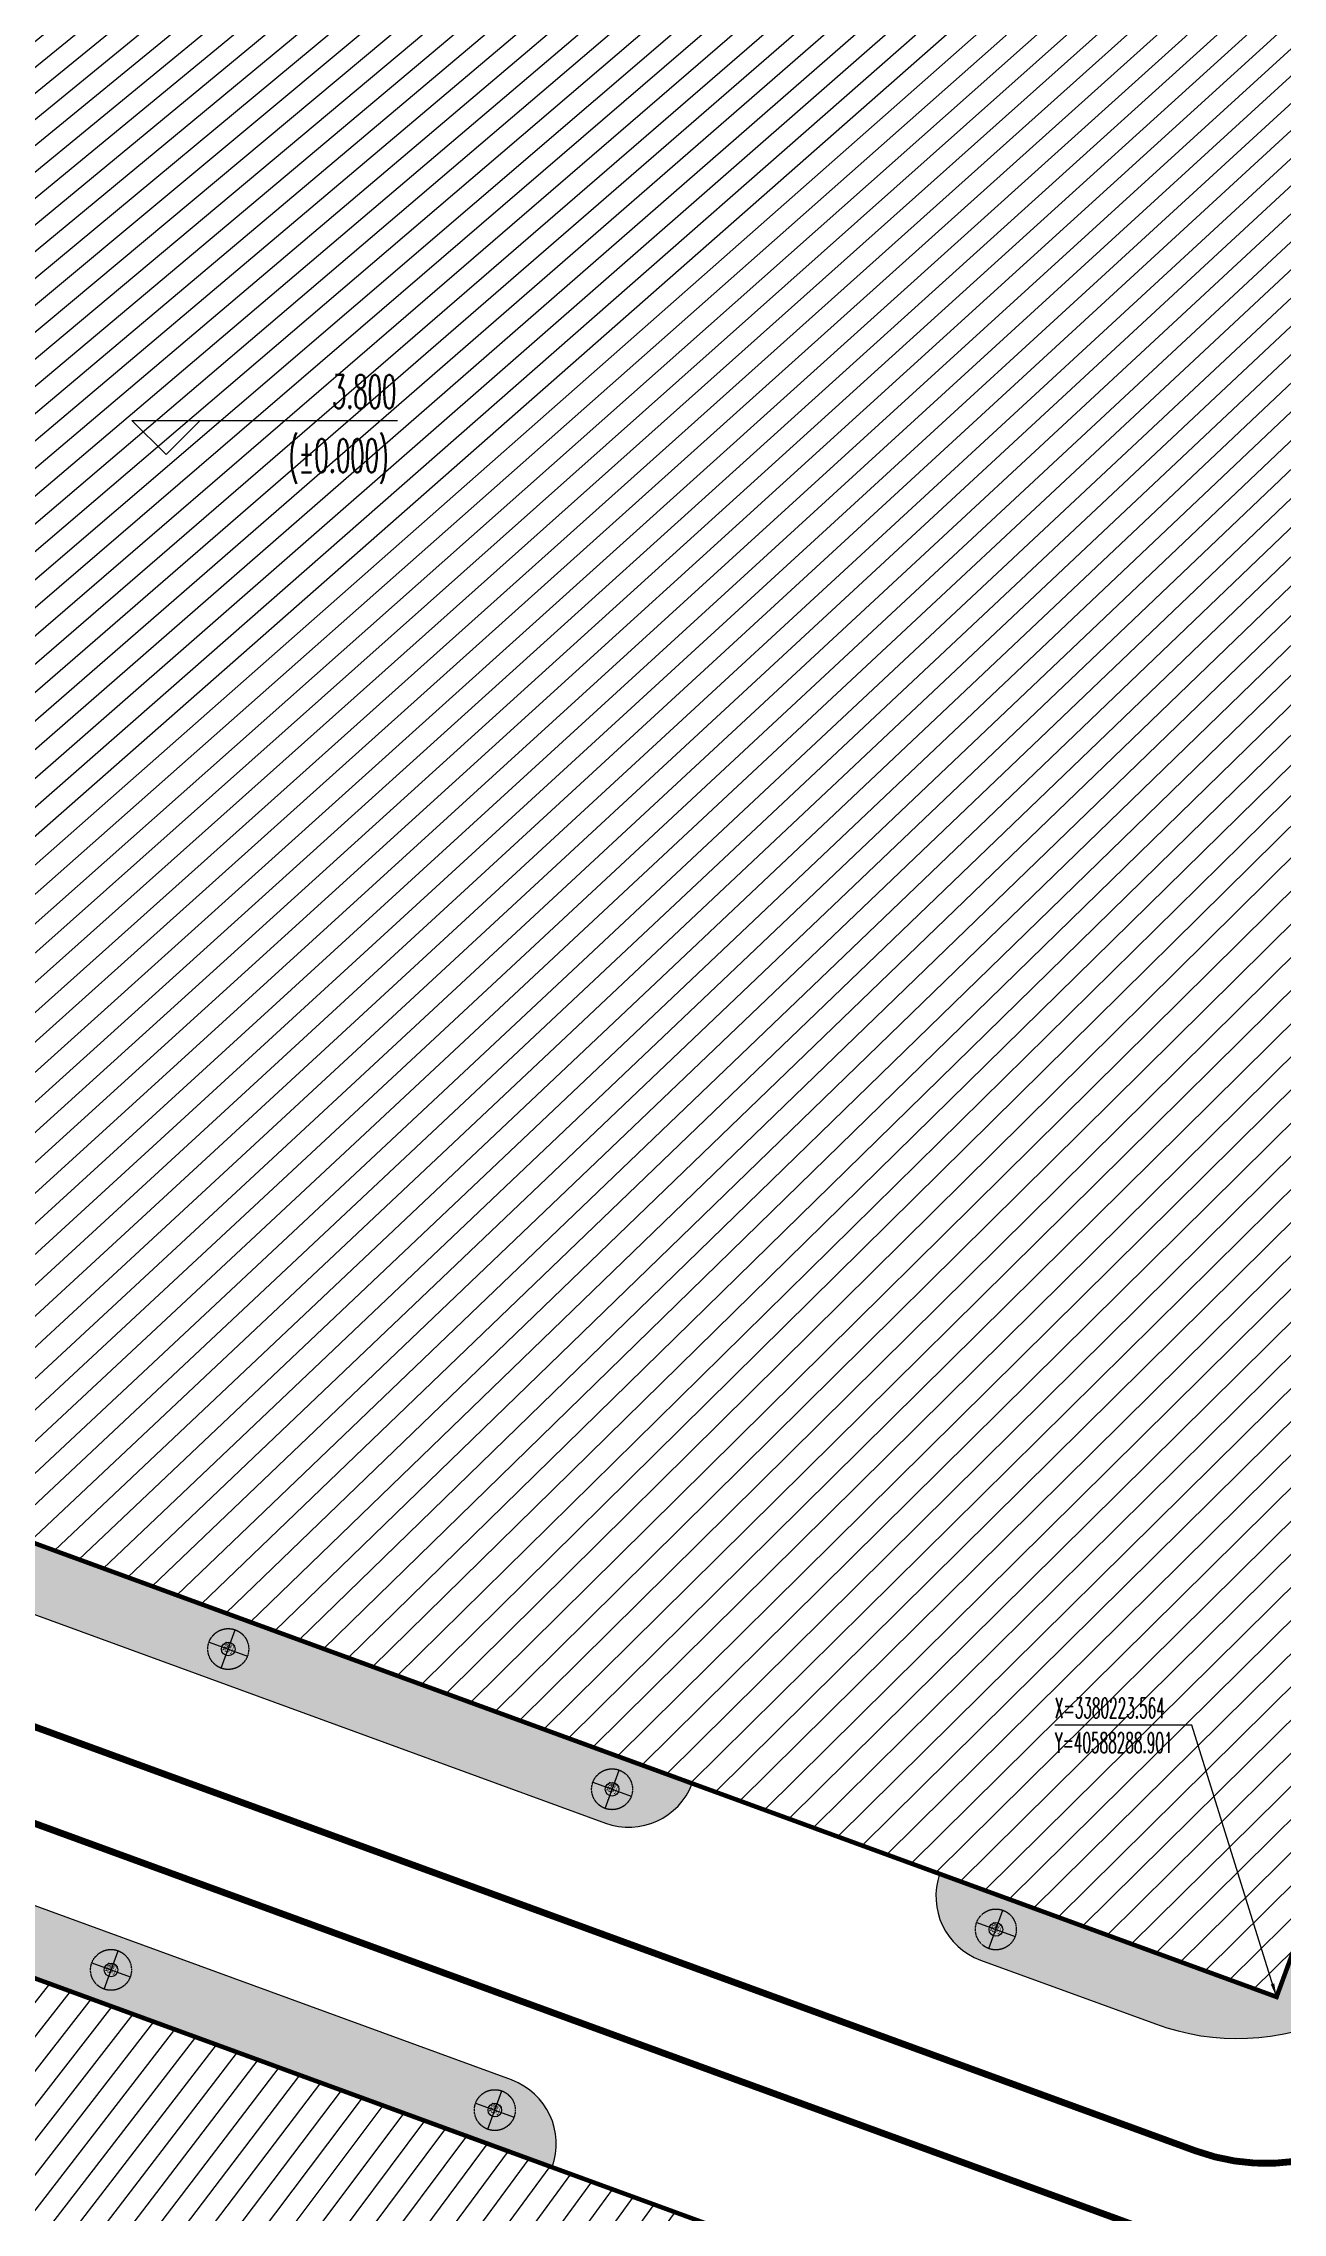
# Model space of a CAD drawing. Extents: x 40587750025 to 40589176181, y 3379490076 to 3381196839.
# Drawn here: x 40588234581 to 40588289168, y 3380214061 to 3380309632 of the extents above; entities that cross this region are included whole.
import ezdxf

# ---------------------------------------------------------------- set-up
doc = ezdxf.new("R2010")
doc.units = 0
doc.header["$LTSCALE"] = 10
for name, pattern in [('DASH', [0.35, 0.25, -0.1]), ('DOTE', [2.42, 2, -0.2, 0.02, -0.2]), ('总平面图轴网$0$DASHED', [0.75, 0.5, -0.25])]:
    doc.linetypes.add(name, pattern=pattern)
for name, color, linetype in [('A-AXIS-DOTE', 14, 'DOTE'), ('A-CURTAIN', 84, 'Continuous'), ('A-HATCH-1', 252, 'Continuous'), ('A-LIN-V', 9, 'Continuous'), ('A-建筑提资施工单位', 211, 'Continuous'), ('AS-WALL', 40, 'Continuous'), ('建-文字', 7, 'Continuous'), ('总-坐标', 3, 'Continuous'), ('总-标高', 3, 'Continuous'), ('消防车道', 20, 'Continuous')]:
    doc.layers.add(name, color=color, linetype=linetype)
doc.styles.add('A-STANDARD', font='SIMPLEX', dxfattribs={"width": 0.7, "bigfont": 'GBCBIG'})
pattern_1 = [(20, (440.1, 194.2), (956.276, 2050.7404), [240, -48, 64, -48, 240, -960]), (20, (348.5, 212), (956.276, 2050.7404), [160, -120, 240, -120, 160, -800]), (20, (655.9, 1004.9), (956.276, 2050.7404), [200, -80, 200, -1120]), (20, (-205.4, 1032), (956.276, 2050.7404), [80, -160, 80, -1280]), (110, (-55, 1086.7), (-2050.7404, 956.276), [144, -1456]), (110, (724.4, 348.8), (-2050.7404, 956.276), [160, -1440]), (110, (881.4, 1087), (-2050.7404, 956.276), [160, -1440]), (65, (925.3, 404.9), (-547.2322, 1503.5082), [160, -2102.7417]), (155, (534.4, 262.6), (-1503.5082, -547.2322), [160, -2102.7417]), (83.43495, (877.5, 396), (-547.23223, 1503.5082), [160, -3417.7088]), (95.963757, (799.57, 376.15), (-547.23223, 1503.50819), [160, -6436.969]), (95.963757, (956.55, 1114.36), (-547.23223, 1503.50819), [128, -6468.969]), (95.963757, (-24.93, 1097.67), (-547.23223, 1503.50819), [112, -6484.969]), (124.036243, (649.2, 321.43), (-547.23223, 1503.50819), [160, -6436.969]), (124.036243, (806.2, 1059.64), (-547.23223, 1503.50819), [128, -6468.969]), (124.036243, (-85.07, 1075.8), (-547.23223, 1503.50819), [112, -6484.969]), (136.56505, (576.8, 286.55), (-547.23223, 1503.5082), [160, -3417.7069])]
pattern_2 = [(45, (0, 0), (-673.51920908, 673.51920908), [])]

# ---------------------------------------------------------------- blocks, each defined once
blk = doc.blocks.new('GGRrrrr')
at = {"layer": 'A-CURTAIN'}
h = blk.add_hatch(dxfattribs=at)
h.set_pattern_fill('草坪或沼泽', color=256, scale=400, angle=20)
h.set_pattern_definition([(20, (440.1, 194.2), (956.276, 2050.7404), [240, -48, 64, -48, 240, -960]), (20, (348.5, 212), (956.276, 2050.7404), [160, -120, 240, -120, 160, -800]), (20, (655.9, 1004.9), (956.276, 2050.7404), [200, -80, 200, -1120]), (20, (-205.4, 1032), (956.276, 2050.7404), [80, -160, 80, -1280]), (110, (-55, 1086.7), (-2050.7404, 956.276), [144, -1456]), (110, (724.4, 348.8), (-2050.7404, 956.276), [160, -1440]), (110, (881.4, 1087), (-2050.7404, 956.276), [160, -1440]), (65, (925.3, 404.9), (-547.2322, 1503.5082), [160, -2102.7417]), (155, (534.4, 262.6), (-1503.5082, -547.2322), [160, -2102.7417]), (83.43495, (877.5, 396), (-547.23223, 1503.5082), [160, -3417.7088]), (95.963757, (799.57, 376.15), (-547.23223, 1503.50819), [160, -6436.969]), (95.963757, (956.55, 1114.36), (-547.23223, 1503.50819), [128, -6468.969]), (95.963757, (-24.93, 1097.67), (-547.23223, 1503.50819), [112, -6484.969]), (124.036243, (649.2, 321.43), (-547.23223, 1503.50819), [160, -6436.969]), (124.036243, (806.2, 1059.64), (-547.23223, 1503.50819), [128, -6468.969]), (124.036243, (-85.07, 1075.8), (-547.23223, 1503.50819), [112, -6484.969]), (136.56505, (576.8, 286.55), (-547.23223, 1503.5082), [160, -3417.7069])])
edge = h.paths.add_edge_path()
edge.add_line((1391003, 755446), (1391034, 755969))
edge.add_line((1391034, 755969), (1391485, 764440))
edge.add_line((1391485, 764440), (1391241, 828322))
edge.add_line((1391241, 828322), (1380155, 839501))
edge.add_line((1380155, 839501), (1355268, 841206))
edge.add_line((1355268, 841206), (1335554, 846065))
edge.add_line((1335554, 846065), (1262206, 851090))
edge.add_line((1262206, 851090), (1173161, 554852))
edge.add_line((1173161, 554852), (1173522, 554880))
edge.add_line((1173522, 554880), (1259299, 840247))
edge.add_line((1259299, 840247), (1260664, 840250))
edge.add_line((1260664, 840250), (1260651, 845748))
edge.add_line((1260651, 845748), (1335651, 845918))
edge.add_line((1335651, 845918), (1335664, 840421))
edge.add_line((1335664, 840421), (1342663, 840437))
edge.add_line((1342663, 840437), (1342657, 843434))
edge.add_line((1342657, 843434), (1345657, 843441))
edge.add_line((1345657, 843441), (1345664, 840444))
edge.add_line((1345664, 840444), (1365660, 840489))
edge.add_line((1365660, 840489), (1374552, 839873))
edge.add_arc((1367358, 824128), 17311, 5.58026, 65.44235, ccw=False)
edge.add_line((1384586, 825812), (1385553, 825812))
edge.add_line((1385553, 825812), (1390247, 825823))
edge.add_line((1390247, 825823), (1390405, 755445))
edge.add_line((1390405, 755445), (1391003, 755446))
h = blk.add_hatch(dxfattribs=at)
h.set_pattern_fill('草坪或沼泽', color=256, scale=400, angle=20)
h.set_pattern_definition(pattern_1)
edge = h.paths.add_edge_path()
edge.add_arc((1358470, 639473), 3001, 181.0991, 270.12457)
edge.add_line((1358477, 636472), (1366676, 636491))
edge.add_arc((1366652, 646991), 10500, 270.12997, 0.12997)
edge.add_line((1377152, 647014), (1376996, 715714))
edge.add_arc((1366496, 715690), 10500, 0.12997, 90.12997)
edge.add_line((1366473, 726190), (1358273, 726172))
edge.add_arc((1358280, 723171), 3001, 90.13576, 179.16125)
edge.add_line((1355280, 723215), (1371080, 723251))
edge.add_line((1371080, 723251), (1371270, 639451))
edge.add_line((1371270, 639451), (1355470, 639415))
h = blk.add_hatch(dxfattribs=at)
h.set_pattern_fill('草坪或沼泽', color=256, scale=400, angle=20)
h.set_pattern_definition(pattern_1)
edge = h.paths.add_edge_path()
edge.add_arc((1340869, 639433), 3001, 270.13576, 359.16085)
edge.add_line((1343870, 639389), (1301470, 639293))
edge.add_arc((1304482, 639363), 3013, 181.32772, 269.89594)
edge.add_line((1304477, 636350), (1340877, 636432))
h = blk.add_hatch(dxfattribs=at)
h.set_pattern_fill('草坪或沼泽', color=256, scale=400, angle=20)
h.set_pattern_definition(pattern_1)
edge = h.paths.add_edge_path()
edge.add_arc((1340911, 621382), 3000, 0.13036, 90.01042)
edge.add_line((1340910, 624382), (1304510, 624300))
edge.add_arc((1304511, 621300), 3000, 90.01067, 180.1293)
edge.add_line((1301511, 621293), (1343911, 621389))
for points in [[(1355470, 639415, 0.409241), (1358477, 636472), (1366676, 636491, 0.414214), (1377152, 647014), (1376996, 715714, 0.414214), (1366473, 726190), (1358273, 726172, 0.409241), (1355280, 723215), (1371080, 723251), (1371270, 639451)], [(1340877, 636432, 0.409239), (1343870, 639389), (1301470, 639293, 0.406913), (1304477, 636350)], [(1343911, 621389, 0.413601), (1340910, 624382), (1304510, 624300, 0.41482), (1301511, 621293)]]:
    blk.add_lwpolyline(points, format="xyb", close=True, dxfattribs=at)
blk = doc.blocks.new('G$C8544DC05')
at = {"layer": 'A-AXIS-DOTE'}
for points in [[(0, -1.95), (0, -1.05)], [(-0.45, -1.5), (0.45, -1.5)]]:
    blk.add_lwpolyline(points, dxfattribs=at)
at = {"layer": 'A-LIN-V', "linetype": 'DASH', "ltscale": 0.001}
blk.add_circle((0, -1.5), 0.45, dxfattribs=at)
at = {"layer": 'A-LIN-V'}
blk.add_circle((0, -1.5), 0.15, dxfattribs=at)
at = {"layer": '建-文字', "style": 'A-STANDARD', "width": 0.7}
blk.add_text('路灯', height=0.1763, dxfattribs=at).set_placement((-0.121, -1.58))
blk = doc.blocks.new('00总图-C')
at = {"layer": 'A-HATCH-1'}
h = blk.add_hatch(dxfattribs=at)
h.set_pattern_fill('ANSI31', color=8, scale=600)
h.set_pattern_definition(pattern_2)
h.paths.add_polyline_path([(40588140496.068047, 3380277785.006165), (40588146540.460449, 3380294328.662395), (40588189424.896797, 3380349126.363404), (40588317658.966476, 3380302274.746078), (40588288901.096779, 3380223563.724436)])
h = blk.add_hatch(dxfattribs=at)
h.set_pattern_fill('ANSI31', color=8, scale=600)
h.set_pattern_definition(pattern_2)
h.paths.add_polyline_path([(40588089757.169083, 3380219628.731724), (40588083180.85894, 3380201629.203375), (40588257603.731407, 3380137902.038649), (40588282723.988678, 3380206656.82238), (40588124769.277206, 3380264367.177512)])
at = {"layer": '总-坐标'}
blk.add_hatch(color=8, dxfattribs=at).paths.add_polyline_path([(40588288901.096718, 3380223563.724452), (40588288798.870087, 3380224160.339696), (40588288646.122932, 3380224112.712977)], flags=17)
at = {"layer": 'AS-WALL', "color": 8, "const_width": 200}
for points in [[(40588140496.068047, 3380277785.006165), (40588146540.460449, 3380294328.662395), (40588189424.896797, 3380349126.363404), (40588317658.966476, 3380302274.746078), (40588288901.096779, 3380223563.724436)], [(40588089757.169083, 3380219628.731724), (40588083180.85894, 3380201629.203375), (40588257603.731407, 3380137902.038649), (40588282723.988678, 3380206656.82238), (40588124769.277206, 3380264367.177512)]]:
    blk.add_lwpolyline(points, close=True, dxfattribs=at)
at = {"layer": '总-坐标', "color": 8}
for p, q in [((40588285170, 3380235530), (40588279140.900002, 3380235530)), ((40588288901.096718, 3380223563.724452), (40588285170, 3380235530))]:
    blk.add_line(p, q, dxfattribs=at)
at = {"layer": '总-标高', "color": 8}
for p, q in [((40588239982.481987, 3380291517.852776), (40588238482.481987, 3380293017.852776)), ((40588238482.481987, 3380293017.852776), (40588250182.481987, 3380293017.852776)), ((40588239982.481987, 3380291517.852776), (40588241482.481987, 3380293017.852776))]:
    blk.add_line(p, q, dxfattribs=at)
at = {"color": 8, "rotation": 339.7997433640027}
blk.add_blockref('GGRrrrr', (40586781172.12674, 3380096947.084455), dxfattribs=at)
at = {"layer": 'A-LIN-V', "color": 8, "xscale": 2000, "yscale": 2000, "zscale": 2000, "rotation": 339.9297142500761}
for p in [(40588243753.75032, 3380241708.956784), (40588260660.652344, 3380235531.848727), (40588277567.554367, 3380229354.740683), (40588238589.001633, 3380227572.908149), (40588255495.903664, 3380221395.800092)]:
    blk.add_blockref('G$C8544DC05', p, dxfattribs=at)
at = {"layer": '总-坐标', "color": 8, "style": 'A-STANDARD', "width": 0.494118}
for s, p in [('X=3380223.564', (40588279140.900101, 3380235845)), ('Y=40588288.901', (40588279140.900101, 3380234322.5))]:
    blk.add_text(s, height=892.5, dxfattribs=at).set_placement(p)
at = {"layer": '总-标高', "color": 8, "style": 'A-STANDARD', "width": 0.494118}
for s, p in [('3.800', (40588247292.481987, 3380293542.852776)), ('(%%P0.000)', (40588245387.481987, 3380290722.019443))]:
    blk.add_text(s, height=1487.5, dxfattribs=at).set_placement(p)

msp = doc.modelspace()

# ---------------------------------------------------------------- linework, layer by layer
at = {"layer": '消防车道', "linetype": '总平面图轴网$0$DASHED', "ltscale": 5, "const_width": 300}
msp.add_lwpolyline([(40588319007.028137, 3380308896.832956), (40588195454.113213, 3380354038.142957, 0.3282178999), (40588185214.610527, 3380351049.482268), (40588134283.63044, 3380284403.77362, 0.5057770264), (40588138346.02507, 3380270485.532284), (40588285349.822647, 3380216776.204563, 0.4142135622), (40588296891.827682, 3380222141.101548), (40588324371.925133, 3380297354.827915, 0.4142135625)], format="xyb", close=True, dxfattribs=at)
msp.add_lwpolyline([(40588192370.677696, 3380151264.679285), (40588090530.522011, 3380180913.918651, -0.5269899067), (40588080230.116249, 3380212260.638855), (40588121134.204292, 3380265785.662929, -0.3282178999), (40588131373.706978, 3380268774.323617), (40588283977.131981, 3380213019.11525)], format="xyb", dxfattribs=at)

# ---------------------------------------------------------------- block references
at = {"layer": 'A-建筑提资施工单位'}
msp.add_blockref('00总图-C', (0, 0), dxfattribs=at)

doc.saveas('drawing.dxf')
